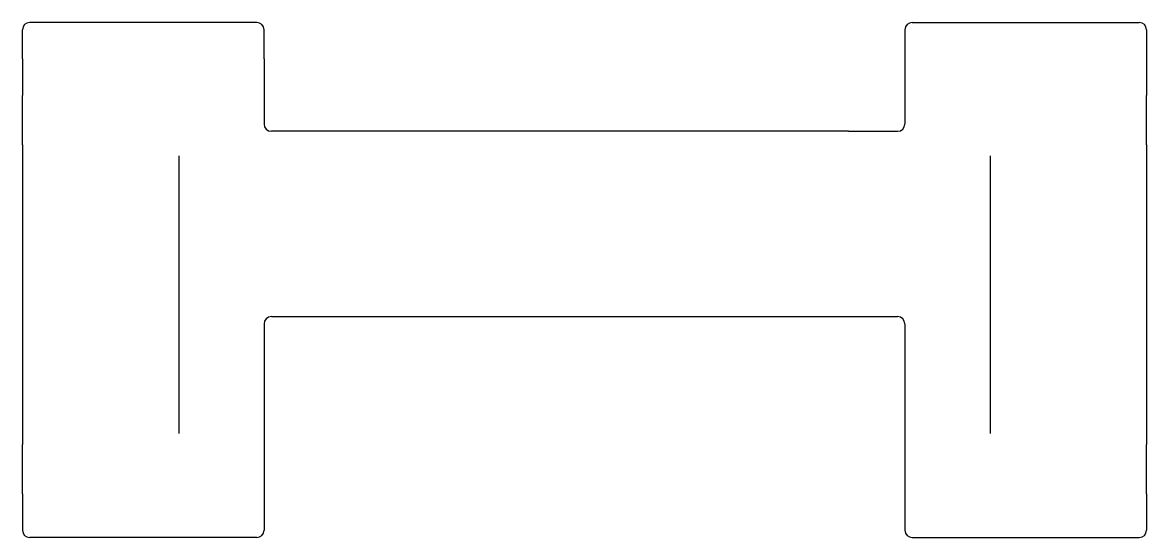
# Model space of a CAD drawing. Header units: millimetres. Extents: x -8 to 146, y -10 to 61.
import ezdxf

# ---------------------------------------------------------------- set-up
doc = ezdxf.new("R2010")
doc.units = ezdxf.units.MM
doc.layers.add('cutting', color=5, linetype='Continuous')

msp = doc.modelspace()

# ---------------------------------------------------------------- linework, layer by layer
at = {"layer": 'cutting'}
for p, q in [((24.14, 60.88), (-6.92, 60.88)), ((113.84, 60.88), (144.91, 60.88)), ((-7.92, 55.88), (-7.92, 59.88)), ((25.14, 55.88), (25.14, 59.88)), ((112.84, 59.88), (112.84, 50.88)), ((145.91, 59.88), (145.91, 50.88)), ((-7.92, 55.88), (-7.92, 50.88)), ((25.14, 55.88), (25.14, 50.88)), ((-7.92, 44.13), (-7.92, 50.88)), ((25.14, 50.88), (25.14, 46.98)), ((112.84, 50.88), (112.84, 46.98)), ((145.91, 44.13), (145.91, 50.88)), ((105.14, 45.98), (26.14, 45.98)), ((105.14, 45.98), (111.84, 45.98)), ((-7.92, 44.13), (-7.92, 3.13)), ((145.91, 44.13), (145.91, 3.13)), ((13.49, 42.63), (13.49, 4.63)), ((124.49, 42.63), (124.49, 4.63)), ((26.14, 20.62), (105.14, 20.62)), ((105.14, 20.62), (111.84, 20.62)), ((25.14, 19.62), (25.14, -3.62)), ((112.84, 19.62), (112.84, -3.62)), ((-7.92, -3.62), (-7.92, 3.13)), ((145.91, -3.62), (145.91, 3.13)), ((-7.92, -3.62), (-7.92, -8.62)), ((25.14, -3.62), (25.14, -8.62)), ((112.84, -3.62), (112.84, -8.62)), ((145.91, -3.62), (145.91, -8.62)), ((24.14, -9.62), (-6.92, -9.62)), ((113.84, -9.62), (144.91, -9.62))]:
    msp.add_line(p, q, dxfattribs=at)
for centre, start, end in [((-6.92, 59.88), 90, 180), ((24.14, 59.88), 0, 90), ((113.84, 59.88), 90, 180), ((144.91, 59.88), 0, 90), ((26.14, 46.98), 180, 270), ((111.84, 46.98), 270, 0), ((26.14, 19.62), 90, 180), ((111.84, 19.62), 0, 90), ((-6.92, -8.62), 180, 270), ((24.14, -8.62), 270, 0), ((113.84, -8.62), 180, 270), ((144.91, -8.62), 270, 0)]:
    msp.add_arc(centre, 1, start, end, dxfattribs=at)

doc.saveas('drawing.dxf')
